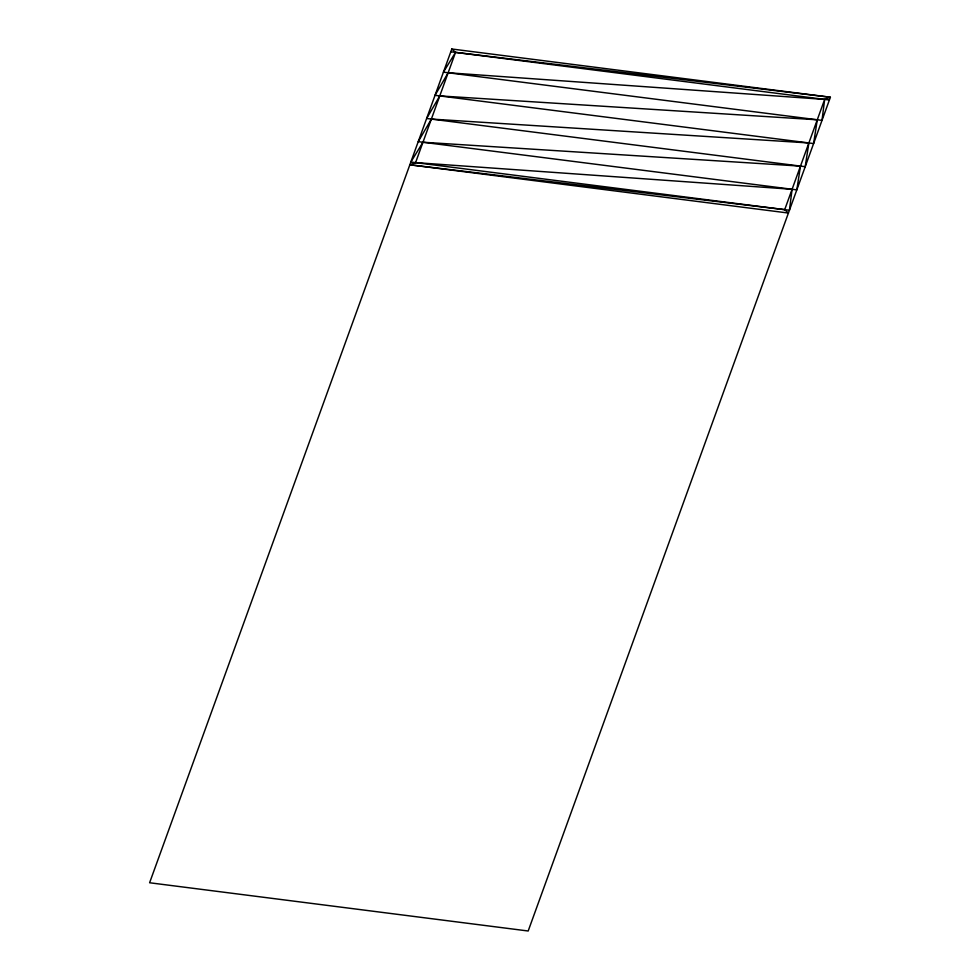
<?xml version="1.0" encoding="UTF-8"?>
<svg xmlns="http://www.w3.org/2000/svg" width="980" height="980" viewBox="0 0 980 980"><rect width="100%" height="100%" fill="white"/><g stroke="black" fill="none" stroke-linecap="round" stroke-linejoin="round"><path stroke-width="1.47" d="M451.817 49L149.609 882.76L528.183 931L830.391 97.24L451.817 49L455.541 52.381L830.391 97.24L824.658 99.409L448.154 72.765L435.034 95.317L813.608 143.558L817.271 119.793L439.763 95.918L426.631 118.482L805.205 166.71L808.867 142.958L431.372 119.082L418.24 141.647L796.814 189.875L800.476 166.11L422.968 142.247L410.853 162.018L789.427 210.259L792.085 189.275L415.581 162.619L409.848 164.799L788.422 213.04L784.698 209.659L409.848 164.799M415.581 162.619L455.541 52.381L443.426 72.165L822 120.393L824.658 99.409L784.698 209.659M450.812 51.781L829.386 100.009"/></g></svg>
